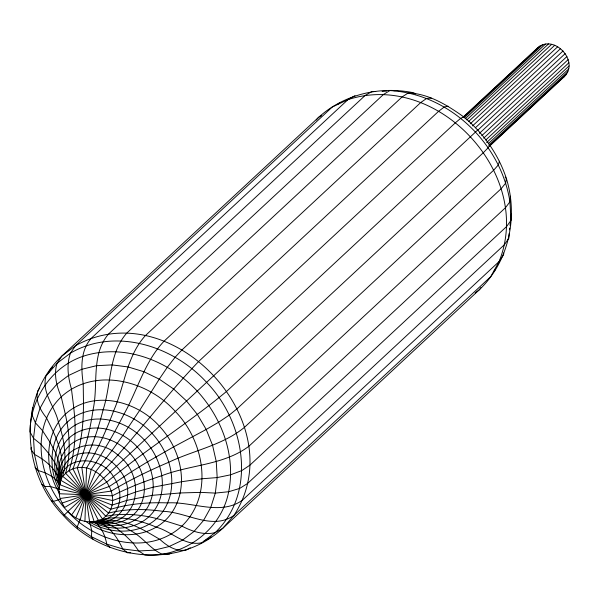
<?xml version="1.0" encoding="UTF-8"?>
<svg xmlns="http://www.w3.org/2000/svg" width="599" height="599" viewBox="0 0 599 599"><rect width="100%" height="100%" fill="white"/><g stroke="black" fill="none" stroke-linecap="round" stroke-linejoin="round"><path stroke-width="0.9" d="M170.925 553.274L169.412 554.15L161.932 554.135C149.975 548.684 142.592 536.854 130.777 530.774C125.805 527.726 120.519 525.196 114.941 523.459C105.207 519.677 94.904 522.807 84.953 521.429L86.503 468.126C97.487 450.074 106.203 430.733 113.615 410.966C124.577 386.041 126.479 356.36 145.445 335.537L402.154 96.873L408.316 92.912C428.794 93.714 447.468 105.259 463.753 116.917C483.348 133 498.428 154.355 506.365 178.48C518.285 216.943 508.918 261.501 479.455 289.654L222.746 528.318C177.581 570.188 103.185 560.372 63.584 515.709C21.759 473.113 17.057 398.2 61.922 355.986L318.631 117.322C344.223 94.155 380.432 85.799 413.954 92.852L415.302 93.953M59.623 483.64L60.447 474.296L60.117 469.054L57.721 458.362L55.67 452.934L49.882 442.025L42.484 430.599L35.378 422.789L31.979 414.89L32.503 407.447M509.195 233.535L508.865 238.185L504.448 244.669L247.739 483.333L239.735 488.41L228.676 491.734L215.326 493.089L200.598 492.371L180.269 492.962L152.326 495.321L127.07 500.322L112.08 505.069L59.376 484.486C59.226 469.676 67.14 455.15 83.059 453.166C97.712 451.264 112.17 459.396 120.436 471.226C137.852 493.449 122.451 527.824 92.418 521.377M31.126 447.573L30.968 449.437L34.457 454.394L38.156 470.604L44.498 486.425L53.304 501.385L64.295 515.02L77.136 526.925L91.452 536.734L106.794 544.147L122.698 548.939L138.683 550.968L154.265 550.174L168.97 546.573L182.343 540.276L193.994 531.485L203.548 520.449L210.736 507.525L215.326 493.089L217.182 477.583L216.246 461.485L212.555 445.274L206.206 429.453L197.408 414.493L186.416 400.851L173.568 388.946L159.259 379.145L143.917 371.732L128.014 366.932L112.028 364.903L96.446 365.704L81.741 369.306L68.361 375.595L56.718 384.393L47.156 395.422L39.976 408.353L35.378 422.789L33.529 438.288L34.457 454.394C46.011 460.496 57.908 470.245 60.117 483.925M510.4 196.202L509.929 201.796L511.007 220.335L506.627 226.504L249.918 465.168L241.869 470.552L230.705 474.79L217.182 477.583L202.222 478.751L181.617 481.731L153.299 487.167L135.921 491.906L112.627 500.532L58.829 489.024C61.742 476.534 63.779 463.446 60.14 450.77C57.399 439.149 51.761 428.54 46.512 417.915C40.44 410.33 35.101 400.843 37.789 390.825L39.796 387.815M503.759 252.973L503.579 254.815L499.072 261.583L490.656 276.731L233.947 515.395L222.746 528.318L215.161 532.623L201.751 542.754C184.552 546.43 171.831 531.553 156.369 527.157C149.443 524.252 142.307 521.834 134.985 520.127C121.515 517.117 107.064 516.458 94.193 521.789L77.264 467.767C85.485 449.527 90.179 429.91 92.972 410.165C98.7 385.052 90.576 355.244 108.464 334.092L365.173 95.428L371.964 91.49L375.708 91.497M59.69 483.692C61.023 453.907 101.246 454.963 113.481 476.714C120.474 486.725 122.66 501.056 115.502 511.561C109.819 520.179 99.164 521.931 89.633 522.029L81.823 467.527C91.407 449.257 98.101 429.603 103.163 409.641C111.474 384.386 108.269 354.219 126.718 333.156L383.427 94.492L389.904 90.576C449.355 93.803 500.996 143.498 509.929 201.796L505.534 207.643L248.825 446.307C223.712 465.146 190.475 464.652 161.917 475.666C144.928 481.147 128.231 487.638 112.35 495.815L59.106 493.741L58.829 489.024L59.593 484.546M509.502 229.859L509.719 228.069M510.034 225.396L510.355 222.723M510.677 220.043L511.426 213.798M489.593 146.126L564.52 76.462C579.615 61.143 554.038 33.716 537.715 47.74L462.787 117.404M59.578 491.397C58.35 497.103 61.877 502.718 64.625 507.503L106.832 482.053C145.332 449.842 188.258 423.396 226.751 391.252L483.453 152.588L488.23 147.676L489.81 144.838M79.817 519.026L79.173 522.103L77.136 526.925L77.623 528.722M84.953 521.429L80.288 520.029L91.168 469.526C103.53 451.938 114.252 433.242 124.015 414.104C137.62 389.964 144.629 361.646 164.081 341.153L420.79 102.489L426.63 98.431L431.34 98.094M499.431 161.183L498.368 164.905L493.771 170.109L237.062 408.773L229.23 415.122L218.71 422.175L206.206 429.453L173.665 446.854L147.526 461.859L131.338 471.832L109.407 486.433L62.049 503.123M80.288 520.029L75.796 517.858L95.66 471.698L111.766 450.86L122.847 435.413L139.642 410.397L159.259 379.145L167.391 367.18L175.163 357.191L182.051 349.838L438.76 111.174L444.301 106.966L448.104 106.195M48.504 372.9L50.72 368.909L52.772 367M480.907 287.475L479.455 289.654L475.142 292.904M75.796 517.858L71.603 514.983L99.853 474.573C134.723 438.475 164.021 397.422 198.823 361.324L455.532 122.66L460.781 118.265L463.753 116.917M316.272 120.047L318.631 117.322L321.663 115.6M535.85 49.889L537.715 47.74M494.085 271.115L495.306 269.7M63.584 515.709L67.882 511.643C38.808 481.918 28.879 427.903 61.225 396.86C94.357 366.67 147.564 380.275 175.193 411.326C204.274 441.051 214.202 495.066 181.849 526.109C148.717 556.299 95.511 542.694 67.882 511.643M463.693 116.955L539.991 46.018M464.262 117.621L542.604 44.79M465.094 118.819L545.472 44.086M466.771 119.935L548.519 43.937M468.53 121.597L551.642 44.333M470.275 123.798L554.741 45.269M472.589 125.88L557.736 46.715M475.381 127.797L560.537 48.631M477.89 130.118L563.045 50.952M479.357 133.412L565.186 53.618M481.761 135.703L566.909 56.538M483.678 138.159L568.144 59.623M485.759 140.054L568.87 62.79M486.628 142.569L569.05 65.935M488.305 143.693L568.691 68.96M488.769 145.25L567.792 71.783M489.413 145.871L566.392 74.306M211.155 536.711L209.103 538.621L204.154 540.949M477.792 129.931L67.844 511.501L71.603 514.983M337.387 104.578L339.626 102.886M562.244 78.177L564.52 76.462M355.027 95.638L347.944 99.644L332.273 107.019L75.564 345.683L61.922 355.986L57.077 363.234L46.063 375.94C41.166 392.794 55.13 406.496 58.41 422.198C60.828 429.296 62.73 436.566 63.913 443.971C65.171 455.929 66.556 469.302 60.724 480.256L110.733 509.3C129.129 503.669 148.552 502.209 167.698 502.89C192.391 501.356 220.095 515.986 242.363 500.247L499.072 261.583C534.39 174.227 437.555 70.338 347.944 99.644L91.235 338.308C80.288 350.572 81.03 368.355 83.216 383.607C83.358 396.239 83.8 408.9 82.902 421.516C81.696 437.622 78.798 453.713 72.951 468.815L69.035 470.664L65.628 473.24L62.828 476.467L108.629 513.088C126.374 508.603 144.973 508.821 163.003 511.344C186.431 511.883 212.143 530.766 233.947 515.395C294.274 422.991 171.928 291.728 75.564 345.683L70.487 353.103L57.077 363.234C53.476 374.547 56.688 386.333 61.225 396.86C63.831 407.971 66.803 419.03 68.204 430.381C69.903 444.66 69.589 459.343 65.628 473.24L105.828 516.316C120.002 513.358 134.693 514.084 148.844 516.787C160.083 518.989 170.925 522.732 181.849 526.109C192.054 531.373 203.608 535.401 215.161 532.623C257.563 491.944 244.549 421.157 206.438 382.192C173.208 345.937 115.278 327.017 70.487 353.103C66.257 364.836 68.114 377.445 71.461 389.133C72.921 401.135 74.718 413.115 75.047 425.215C75.392 440.542 73.879 456.049 69.035 470.664L102.422 518.891C128.381 500.929 99.928 459.193 72.951 468.815L98.506 520.741C110.56 518.906 122.9 521.182 134.146 525.652C143.183 529.291 151.435 534.525 159.858 539.362C167.031 545.974 176.136 551.964 186.341 550.002L190.28 547.771M60.544 499.319L53.304 501.385L51.566 500.801M60.185 498.488L111.272 491.068C129.698 479.979 149.106 470.597 168.888 462.188C193.934 450.298 222.648 445.237 244.497 427.312L501.198 188.648L505.676 183.129L506.365 178.48L505.107 177.102M382.132 91.37L386.617 91.138M393.79 90.771L396.478 90.636M130.642 552.757L127.422 552.787L122.698 548.939C117.337 537.183 108.584 524.2 95.024 521.392M96.154 521.437L103.185 522.5L107.64 523.833L116.356 528.236L124.734 534.907L133.248 543.233L138.683 550.968L144.898 555.003C183.571 557.602 221.375 530.235 228.676 491.734C235.954 455.42 221.72 417.653 197.071 390.915C168.663 360.508 123.431 342.748 82.655 356.427C51.132 367.217 30.467 399.024 29.95 431.842L33.529 438.288L40.852 444.226L48.534 453.256L54.576 462.046L58.335 471.009L59.346 475.524L59.96 483.445M96.521 521.654C139.29 530.048 147.698 476.153 117.733 454.948C93.991 433.234 52.764 449.108 59.885 483.737M95.174 521.385C112.223 528.019 134.236 521.055 141.416 503.467C148.455 486.403 142.195 466.516 130.013 453.458C116.491 438.693 92.905 430.995 74.673 441.613C60.626 450.029 55.422 468.388 59.93 483.625M93.654 521.385C111.122 529.583 134.685 526.251 146.134 509.704C159.394 490.094 152.595 463.117 137.126 446.832C121.956 430.277 95.511 421.644 75.062 433.549C58.283 443.552 53.236 465.73 59.181 483.498C54.232 476.699 46.153 472.611 38.156 470.604L35.012 467.16M91.887 521.459C111.901 532.766 140.728 530.145 154.46 510.311C169.277 488.402 161.678 458.25 144.396 440.055C127.445 421.561 97.892 411.902 75.047 425.215C54.322 437.592 49.769 466.187 59.668 486.942M93.976 521.4C101.501 526.334 105.11 535.663 106.794 544.147L110.036 547.546M86.061 521.549C111.332 540.335 152.595 540.373 171.741 512.796C190.018 485.767 180.643 448.584 159.319 426.129C136.535 400.521 92.658 389.305 65.336 414.201C43.832 434.612 44.498 469.676 59.675 493.554M41.945 484.456L44.498 486.425L50.496 486.515L59.016 489.091C46.482 465.341 50.106 431.265 74.613 416.634C100.048 401.817 132.933 412.561 151.802 433.144C171.044 453.406 179.498 486.957 163.003 511.344C146.77 534.802 112.537 536.12 89.708 521.984L91.744 530.721L91.452 536.734L93.264 539.444M30.369 425.305L30.474 427.162"/></g></svg>
